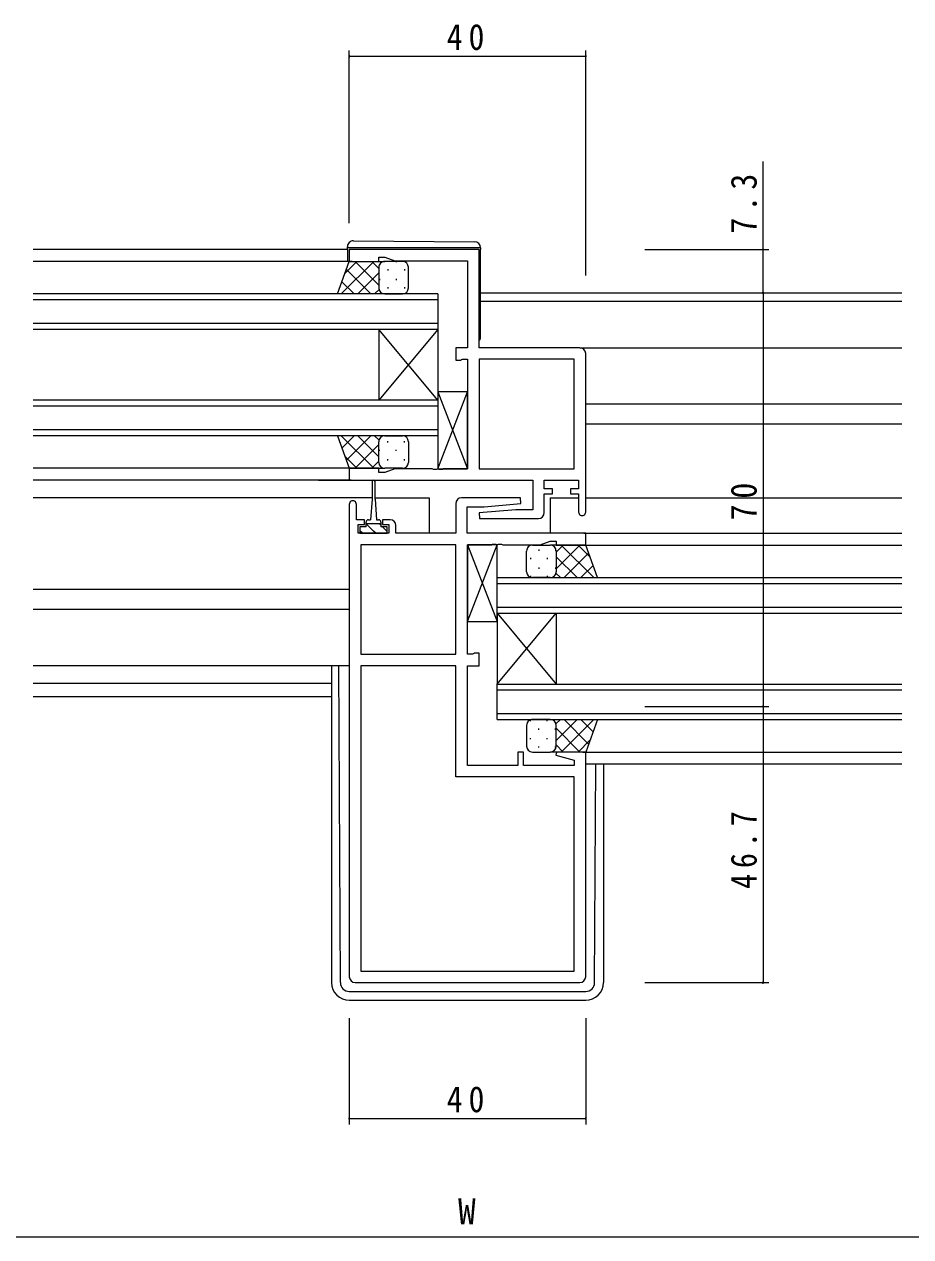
# Model space of a CAD drawing. Units: millimetres, scale not verified. Extents: x -567 to 567, y -403 to 403.
# Drawn here: x 107.3 to 257.3, y -251 to -45.9 of the extents above; entities that cross this region are included whole.
import ezdxf
from ezdxf.enums import TextEntityAlignment as Align

# ---------------------------------------------------------------- set-up
doc = ezdxf.new("R2010")
doc.units = ezdxf.units.MM
doc.header["$LTSCALE"] = 2
for name, color, linetype, lineweight in [('0-3_YKK_D', 6, 'Continuous', 18), ('0-4_YKK_11', 7, 'Continuous', 18), ('0-5_YKK_12', 2, 'Continuous', 18), ('0-7_YKK_13', 4, 'Continuous', 18)]:
    doc.layers.add(name, color=color, linetype=linetype, lineweight=lineweight)
doc.styles.add('ＭＳ ゴシック', font='')
doc.styles.get('ＭＳ ゴシック').set_extended_font_data('MS Gothic')

msp = doc.modelspace()

# ---------------------------------------------------------------- linework, layer by layer
at = {"layer": '0-3_YKK_D'}
for p, q in [((162.274, -79.491), (162.274, -50.285)), ((202.274, -88.366), (202.274, -50.285)), ((162.274, -51.285), (202.274, -51.285)), ((232.274, -83.985), (232.274, -69.085)), ((212.274, -83.985), (233.274, -83.985)), ((232.274, -91.285), (232.274, -83.985)), ((212.274, -91.285), (233.274, -91.285)), ((232.274, -91.285), (232.274, -161.285)), ((212.274, -161.285), (233.274, -161.285)), ((212.274, -161.285), (233.274, -161.285)), ((232.274, -161.285), (232.274, -207.985)), ((212.274, -207.985), (233.274, -207.985)), ((162.274, -213.982), (162.274, -231.982)), ((202.274, -213.982), (202.274, -231.982)), ((162.274, -230.982), (202.274, -230.982)), ((14.274, -250.982), (350.274, -250.982))]:
    msp.add_line(p, q, dxfattribs=at)
for centre, start, end in [((162.274, -51.285), 0, 180), ((202.274, -51.285), 0, 180), ((162.274, -51.285), 180, 0), ((202.274, -51.285), 180, 0), ((232.274, -83.985), 90, 270), ((232.274, -83.985), 270, 90), ((232.274, -91.285), 90, 270), ((232.274, -91.285), 90, 270), ((232.274, -91.285), 270, 90), ((232.274, -91.285), 270, 90), ((232.274, -161.285), 90, 270), ((232.274, -161.285), 90, 270), ((232.274, -161.285), 270, 90), ((232.274, -161.285), 270, 90), ((232.274, -207.985), 90, 270), ((232.274, -207.985), 270, 90), ((162.274, -230.982), 0, 180), ((162.274, -230.982), 180, 0), ((202.274, -230.982), 0, 180), ((202.274, -230.982), 180, 0)]:
    msp.add_arc(centre, 0.106, start, end, dxfattribs=at)
at = {"layer": '0-4_YKK_11'}
for p, q in [((162.274, -83.985), (162.274, -85.985)), ((184.274, -83.985), (162.274, -83.985)), ((184.274, -100.585), (184.274, -83.985)), ((162.274, -85.985), (167.274, -85.985)), ((167.274, -85.285), (168.274, -85.285)), ((167.274, -85.985), (167.274, -85.285)), ((168.274, -85.285), (170.005, -85.915)), ((170.005, -85.915), (182.274, -85.915)), ((182.274, -85.915), (182.274, -100.585)), ((180.274, -100.585), (180.274, -102.685)), ((182.274, -100.585), (180.274, -100.585)), ((181.238, -102.6), (181.401, -102.515)), ((181.401, -102.515), (182.274, -102.515)), ((182.274, -102.515), (182.274, -121.055)), ((201.274, -100.585), (184.274, -100.585)), ((184.274, -102.515), (184.274, -121.055)), ((200.344, -102.515), (184.274, -102.515)), ((184.274, -102.515), (184.274, -121.055)), ((200.344, -121.055), (200.344, -102.515)), ((202.274, -128.385), (202.274, -101.585)), ((180.274, -102.685), (181.074, -102.685)), ((181.074, -102.685), (181.238, -102.6)), ((162.274, -120.985), (162.274, -122.985)), ((167.274, -120.985), (162.274, -120.985)), ((167.274, -121.685), (167.274, -120.985)), ((162.274, -122.985), (193.344, -122.985)), ((168.274, -121.685), (167.274, -121.685)), ((170.005, -121.055), (168.274, -121.685)), ((176.316, -121.055), (170.005, -121.055)), ((176.499, -121.175), (176.316, -121.055)), ((177.049, -121.175), (176.499, -121.175)), ((177.232, -121.055), (177.049, -121.175)), ((177.316, -121.055), (177.232, -121.055)), ((177.499, -121.175), (177.316, -121.055)), ((178.049, -121.175), (177.499, -121.175)), ((178.232, -121.055), (178.049, -121.175)), ((182.274, -121.055), (178.232, -121.055)), ((184.274, -121.055), (200.344, -121.055)), ((193.344, -122.985), (193.344, -127.985)), ((195.274, -122.985), (201.074, -122.985)), ((195.274, -124.485), (195.274, -122.985)), ((201.074, -122.985), (201.074, -124.485)), ((196.674, -124.485), (195.274, -124.485)), ((196.674, -125.285), (196.674, -124.485)), ((199.674, -124.485), (199.674, -125.285)), ((201.074, -124.485), (199.674, -124.485)), ((162.274, -127.085), (162.274, -206.985)), ((163.474, -129.685), (163.474, -127.085)), ((180.274, -126.985), (180.274, -131.985)), ((191.252, -125.985), (181.274, -125.985)), ((185.081, -127.485), (191.294, -126.941)), ((191.294, -126.941), (191.252, -125.985)), ((195.274, -125.285), (196.674, -125.285)), ((195.274, -128.485), (195.274, -125.285)), ((199.674, -125.285), (201.074, -125.285)), ((201.074, -125.285), (201.074, -128.385)), ((182.204, -127.485), (185.081, -127.485)), ((182.204, -131.985), (182.204, -127.485)), ((190.467, -127.985), (184.254, -128.528)), ((184.254, -128.528), (184.296, -129.485)), ((193.344, -127.985), (190.467, -127.985)), ((164.874, -129.685), (163.474, -129.685)), ((163.774, -130.485), (164.874, -130.485)), ((163.774, -131.985), (163.774, -130.485)), ((164.874, -130.485), (164.874, -129.685)), ((167.874, -129.685), (167.874, -130.485)), ((169.174, -129.685), (167.874, -129.685)), ((167.874, -130.485), (168.974, -130.485)), ((168.974, -130.485), (168.974, -131.985)), ((170.174, -131.985), (170.174, -130.685)), ((184.296, -129.485), (194.274, -129.485)), ((168.974, -131.985), (163.774, -131.985)), ((180.274, -131.985), (170.174, -131.985)), ((202.274, -131.985), (182.204, -131.985)), ((194.543, -133.915), (196.274, -133.285)), ((196.274, -133.285), (197.274, -133.285)), ((197.274, -133.285), (197.274, -133.985)), ((202.274, -133.985), (202.274, -131.985)), ((164.204, -133.915), (164.204, -152.455)), ((180.274, -133.915), (164.204, -133.915)), ((164.204, -133.915), (164.204, -152.455)), ((180.274, -152.455), (180.274, -133.915)), ((182.274, -133.915), (186.316, -133.915)), ((182.274, -152.455), (182.274, -133.915)), ((186.316, -133.915), (186.499, -133.795)), ((186.499, -133.795), (187.049, -133.795)), ((187.049, -133.795), (187.232, -133.915)), ((187.232, -133.915), (187.316, -133.915)), ((187.316, -133.915), (187.499, -133.795)), ((187.499, -133.795), (188.049, -133.795)), ((188.049, -133.795), (188.232, -133.915)), ((188.232, -133.915), (194.543, -133.915)), ((197.274, -133.985), (202.274, -133.985)), ((164.204, -152.455), (180.274, -152.455)), ((183.147, -152.455), (182.274, -152.455)), ((183.31, -152.37), (183.147, -152.455)), ((183.474, -152.285), (183.31, -152.37)), ((184.274, -152.285), (183.474, -152.285)), ((184.274, -154.385), (184.274, -152.285)), ((164.204, -154.385), (164.204, -206.055)), ((180.274, -154.385), (164.204, -154.385)), ((164.204, -154.385), (164.204, -206.055)), ((180.274, -173.185), (180.274, -154.385)), ((182.274, -154.385), (184.274, -154.385)), ((182.274, -171.255), (182.274, -154.385)), ((190.774, -168.985), (190.774, -171.255)), ((191.774, -168.985), (190.774, -168.985)), ((191.774, -171.255), (191.774, -168.985)), ((197.314, -168.985), (197.245, -169.507)), ((197.245, -169.507), (200.344, -170.338)), ((202.274, -168.985), (197.314, -168.985)), ((202.274, -206.985), (202.274, -168.985)), ((190.774, -171.255), (182.274, -171.255)), ((200.344, -171.255), (191.774, -171.255)), ((200.344, -170.338), (200.344, -171.255)), ((200.344, -173.185), (180.274, -173.185)), ((200.344, -206.055), (200.344, -173.185)), ((164.204, -206.055), (200.344, -206.055)), ((163.274, -207.985), (201.274, -207.985))]:
    msp.add_line(p, q, dxfattribs=at)
for centre, radius, start, end in [((201.274, -101.585), 1, 0.00001, 89.99999), ((162.874, -127.085), 0.6, 359.99999, 180.00001), ((181.274, -126.985), 1, 90.00001, 179.99999), ((194.274, -128.485), 1, 270.00001, 359.99999), ((201.674, -128.385), 0.6, 179.99999, 0.00001), ((169.174, -130.685), 1, 0.00001, 89.99999), ((163.274, -206.985), 1, 180.00001, 269.99999), ((201.274, -206.985), 1, 270.00001, 359.99999)]:
    msp.add_arc(centre, radius, start, end, dxfattribs=at)
at = {"layer": '0-5_YKK_12'}
for p, q in [((161.974, -83.985), (108.774, -83.985)), ((162.774, -85.985), (108.774, -85.985)), ((177.274, -91.485), (108.774, -91.485)), ((177.274, -91.485), (177.274, -97.485)), ((184.474, -91.285), (255.774, -91.285)), ((177.274, -92.485), (108.774, -92.485)), ((184.474, -92.685), (255.774, -92.685)), ((177.274, -96.485), (108.774, -96.485)), ((177.274, -97.485), (108.774, -97.485)), ((177.274, -109.485), (167.274, -97.485)), ((177.274, -97.485), (167.274, -109.485)), ((167.274, -97.485), (167.274, -109.485)), ((177.274, -97.485), (177.274, -109.485)), ((201.274, -100.585), (255.774, -100.585)), ((177.274, -109.485), (108.774, -109.485)), ((177.274, -110.485), (108.774, -110.485)), ((177.274, -109.485), (177.274, -115.485)), ((202.274, -110.085), (255.774, -110.085)), ((177.274, -114.485), (108.774, -114.485)), ((202.274, -113.485), (255.774, -113.485)), ((177.274, -115.485), (108.774, -115.485)), ((165.274, -120.985), (108.774, -120.985)), ((162.574, -122.985), (108.774, -122.985)), ((157.088, -122.985), (162.774, -122.985)), ((166.124, -125.985), (108.774, -125.985)), ((166.624, -125.985), (175.774, -125.985)), ((175.774, -125.985), (175.774, -131.985)), ((196.274, -125.985), (196.274, -131.985)), ((196.274, -125.985), (201.074, -125.985)), ((202.274, -125.985), (255.774, -125.985)), ((201.974, -131.985), (255.774, -131.985)), ((201.774, -133.985), (255.774, -133.985)), ((162.274, -141.485), (108.774, -141.485)), ((187.274, -139.485), (255.774, -139.485)), ((187.274, -145.485), (187.274, -139.485)), ((187.274, -140.485), (255.774, -140.485)), ((162.274, -144.885), (108.774, -144.885)), ((187.274, -144.485), (255.774, -144.485)), ((187.274, -145.485), (255.774, -145.485)), ((187.274, -157.485), (197.274, -145.485)), ((187.274, -145.485), (197.274, -157.485)), ((187.274, -145.485), (187.274, -157.485)), ((197.274, -145.485), (197.274, -157.485)), ((159.275, -157.385), (108.774, -157.385)), ((187.274, -157.485), (255.774, -157.485)), ((187.274, -163.485), (187.274, -157.485)), ((159.275, -159.655), (108.774, -159.655)), ((187.274, -158.485), (255.774, -158.485)), ((187.274, -162.485), (255.774, -162.485)), ((187.274, -163.485), (255.774, -163.485)), ((201.774, -168.985), (255.774, -168.985)), ((202.274, -170.985), (255.774, -170.985))]:
    msp.add_line(p, q, dxfattribs=at)
at = {"layer": '0-7_YKK_13'}
for p, q in [((161.974, -83.985), (161.974, -83.685)), ((161.974, -83.985), (161.974, -85.985)), ((162.983, -82.497), (183.483, -82.676)), ((184.474, -83.685), (183.978, -83.685)), ((184.474, -83.676), (184.474, -83.685)), ((184.474, -83.685), (184.474, -83.985)), ((184.474, -98.985), (184.474, -83.985)), ((160.274, -91.485), (162.274, -85.985)), ((166.406, -85.985), (160.906, -91.485)), ((163.577, -85.985), (161.529, -88.033)), ((162.274, -85.985), (168.274, -85.985)), ((167.274, -90.005), (163.254, -85.985)), ((167.274, -87.177), (166.082, -85.985)), ((171.274, -85.985), (168.274, -85.985)), ((170.194, -85.985), (170.194, -86.105)), ((165.925, -91.485), (161.781, -87.341)), ((167.274, -87.945), (163.734, -91.485)), ((167.274, -86.985), (167.274, -90.485)), ((167.274, -86.985), (167.274, -90.485)), ((168.779, -87.32), (168.779, -87.52)), ((171.609, -87.32), (171.609, -87.52)), ((172.274, -90.485), (172.274, -86.985)), ((163.097, -91.485), (161.027, -89.415)), ((167.364, -88.935), (167.364, -89.135)), ((170.194, -88.935), (170.194, -89.135)), ((168.274, -91.485), (160.274, -91.485)), ((167.307, -90.74), (166.563, -91.485)), ((168.274, -91.485), (171.274, -91.485)), ((168.779, -90.35), (168.779, -90.55)), ((171.609, -90.35), (171.609, -90.55)), ((177.274, -108.055), (182.274, -121.055)), ((177.274, -121.055), (182.274, -108.055)), ((177.274, -108.055), (177.274, -121.055)), ((182.274, -108.055), (177.274, -108.055)), ((182.274, -121.055), (182.274, -108.055)), ((160.274, -115.485), (162.274, -120.985)), ((168.274, -115.485), (160.274, -115.485)), ((166.406, -120.985), (160.906, -115.485)), ((163.097, -115.485), (161.027, -117.555)), ((165.925, -115.485), (161.781, -119.629)), ((167.274, -119.025), (163.734, -115.485)), ((167.307, -116.229), (166.563, -115.485)), ((167.274, -119.985), (167.274, -116.485)), ((167.274, -119.985), (167.274, -116.485)), ((168.274, -115.485), (171.274, -115.485)), ((168.779, -116.62), (168.779, -116.42)), ((171.609, -116.62), (171.609, -116.42)), ((172.274, -116.485), (172.274, -119.985)), ((163.577, -120.985), (161.529, -118.937)), ((167.274, -116.965), (163.254, -120.985)), ((167.364, -118.035), (167.364, -117.835)), ((170.194, -118.035), (170.194, -117.835)), ((162.274, -120.985), (168.274, -120.985)), ((167.274, -119.793), (166.082, -120.985)), ((171.274, -120.985), (168.274, -120.985)), ((168.779, -119.65), (168.779, -119.45)), ((170.194, -120.985), (170.194, -120.865)), ((171.609, -119.65), (171.609, -119.45)), ((177.274, -121.055), (182.274, -121.055)), ((166.124, -123.235), (166.124, -126.185)), ((166.624, -126.185), (166.624, -123.235)), ((166.124, -126.185), (165.874, -129.685)), ((166.624, -126.185), (166.874, -129.685)), ((164.074, -130.885), (164.074, -131.985)), ((165.124, -130.885), (164.074, -130.885)), ((165.124, -130.885), (165.124, -130.085)), ((167.624, -130.385), (165.124, -130.385)), ((166.374, -131.609), (165.15, -130.385)), ((165.524, -129.685), (165.874, -129.685)), ((166.874, -129.685), (167.224, -129.685)), ((167.624, -130.614), (167.395, -130.385)), ((167.624, -130.085), (167.624, -130.885)), ((168.674, -130.885), (167.624, -130.885)), ((168.674, -131.664), (167.895, -130.885)), ((168.674, -131.985), (168.674, -130.885)), ((164.505, -131.985), (164.074, -131.554)), ((164.074, -131.985), (168.674, -131.985)), ((166.75, -131.985), (166.374, -131.609)), ((182.274, -133.915), (187.274, -146.915)), ((182.274, -146.915), (187.274, -133.915)), ((182.274, -133.915), (182.274, -146.915)), ((187.274, -133.915), (182.274, -133.915)), ((187.274, -146.915), (187.274, -133.915)), ((192.274, -138.485), (192.274, -134.985)), ((193.274, -133.985), (196.274, -133.985)), ((194.354, -134.735), (194.354, -134.935)), ((202.274, -133.985), (196.274, -133.985)), ((197.184, -134.735), (197.184, -134.935)), ((197.274, -138.005), (201.294, -133.985)), ((197.274, -135.177), (198.466, -133.985)), ((197.274, -134.985), (197.274, -138.485)), ((197.274, -134.985), (197.274, -138.485)), ((198.142, -133.985), (203.642, -139.485)), ((198.623, -139.485), (202.767, -135.341)), ((200.971, -133.985), (203.019, -136.033)), ((204.274, -139.485), (202.274, -133.985)), ((192.939, -136.15), (192.939, -136.35)), ((195.769, -136.15), (195.769, -136.35)), ((197.274, -135.945), (200.814, -139.485)), ((201.451, -139.485), (203.521, -137.415)), ((192.939, -139.18), (192.939, -139.38)), ((194.354, -137.765), (194.354, -137.965)), ((195.769, -139.18), (195.769, -139.38)), ((197.184, -137.765), (197.184, -137.965)), ((197.241, -138.74), (197.985, -139.485)), ((196.274, -139.485), (193.274, -139.485)), ((196.274, -139.485), (204.274, -139.485)), ((182.274, -146.915), (187.274, -146.915)), ((162.274, -154.385), (108.774, -154.385)), ((159.274, -154.385), (159.274, -207.982)), ((160.766, -207.99), (160.484, -154.385)), ((162.274, -154.385), (161.974, -154.385)), ((192.939, -163.79), (192.939, -163.59)), ((196.274, -163.485), (193.274, -163.485)), ((195.769, -163.79), (195.769, -163.59)), ((196.274, -163.485), (204.274, -163.485)), ((197.241, -164.229), (197.985, -163.485)), ((197.274, -167.025), (200.814, -163.485)), ((198.142, -168.985), (203.642, -163.485)), ((198.623, -163.485), (202.767, -167.629)), ((201.451, -163.485), (203.521, -165.555)), ((204.274, -163.485), (202.274, -168.985)), ((192.274, -164.485), (192.274, -167.985)), ((194.354, -165.205), (194.354, -165.005)), ((197.184, -165.205), (197.184, -165.005)), ((197.274, -167.985), (197.274, -164.485)), ((197.274, -167.985), (197.274, -164.485)), ((197.274, -164.965), (201.294, -168.985)), ((192.939, -166.82), (192.939, -166.62)), ((194.354, -168.235), (194.354, -168.035)), ((195.769, -166.82), (195.769, -166.62)), ((197.184, -168.235), (197.184, -168.035)), ((197.274, -167.793), (198.466, -168.985)), ((200.971, -168.985), (203.019, -166.937)), ((193.274, -168.985), (196.274, -168.985)), ((202.274, -168.985), (196.274, -168.985)), ((203.782, -207.99), (203.977, -170.985)), ((205.274, -170.985), (205.274, -207.982)), ((162.266, -209.482), (202.282, -209.482)), ((162.274, -210.982), (202.274, -210.982))]:
    msp.add_line(p, q, dxfattribs=at)
msp.add_lwpolyline([(183.978, -83.685), (162.478, -83.685), (161.974, -83.685), (161.974, -83.497)], dxfattribs=at)
for centre, radius, start, end in [((162.974, -83.497), 1, 89.5, 180), ((183.474, -83.676), 1, 0, 89.5), ((168.274, -86.985), 1, 90.0001, 180.0001), ((168.274, -86.985), 1, 90.0001, 180.0001), ((171.274, -86.985), 1, 0.0001, 90.0001), ((168.274, -90.485), 1, 180.0001, 270.0001), ((168.274, -90.485), 1, 180.0001, 270.0001), ((171.274, -90.485), 1, 270.0001, 0.0001), ((183.974, -98.985), 0.5, 306.86983, 0), ((168.274, -116.485), 1, 89.9999, 179.9999), ((168.274, -116.485), 1, 89.9999, 179.9999), ((171.274, -116.485), 1, 359.9999, 89.9999), ((168.274, -119.985), 1, 179.9999, 269.9999), ((168.274, -119.985), 1, 179.9999, 269.9999), ((171.274, -119.985), 1, 269.9999, 359.9999), ((166.374, -123.235), 0.25, 0, 180), ((165.524, -130.085), 0.4, 90, 180), ((167.224, -130.085), 0.4, 0, 90), ((193.274, -134.985), 1, 89.9999, 179.9999), ((196.274, -134.985), 1, 359.9999, 89.9999), ((196.274, -134.985), 1, 359.9999, 89.9999), ((193.274, -138.485), 1, 179.9999, 269.9999), ((196.274, -138.485), 1, 269.9999, 359.9999), ((196.274, -138.485), 1, 269.9999, 359.9999), ((193.274, -164.485), 1, 90.0001, 180.0001), ((196.274, -164.485), 1, 0.0001, 90.0001), ((196.274, -164.485), 1, 0.0001, 90.0001), ((193.274, -167.985), 1, 180.0001, 270.0001), ((196.274, -167.985), 1, 270.0001, 0.0001), ((196.274, -167.985), 1, 270.0001, 0.0001), ((162.274, -207.982), 3, 180, 270), ((162.266, -207.982), 1.5, 180.30155, 270), ((202.274, -207.982), 3, 270, 0), ((202.282, -207.982), 1.5, 270, 359.69845)]:
    msp.add_arc(centre, radius, start, end, dxfattribs=at)

# ---------------------------------------------------------------- texts
at = {"layer": '0-3_YKK_D', "color": 7, "style": 'ＭＳ ゴシック'}
msp.add_text('W', height=4.399, dxfattribs=at).set_placement((180.674, -250.182), align=Align.BOTTOM_LEFT)
at = {"layer": '0-3_YKK_D', "color": 7, "char_height": 4.399, "attachment_point": 7, "style": 'ＭＳ ゴシック'}
for insert in [(178.754, -50.285), (178.754, -229.982)]:
    msp.add_mtext('\\T1.37;\\W0.9;40', dxfattribs=dict(at, insert=insert))
at = {"layer": '0-3_YKK_D', "color": 7, "char_height": 4.399, "attachment_point": 7, "rotation": 90, "style": 'ＭＳ ゴシック'}
for s, insert in [('\\T1.38;\\W0.9;7.3', (231.274, -81.285)), ('\\T1.37;\\W0.9;70', (231.274, -129.805)), ('\\T1.39;\\W0.85;46.7', (231.274, -192.155))]:
    msp.add_mtext(s, dxfattribs=dict(at, insert=insert))

doc.saveas('drawing.dxf')
